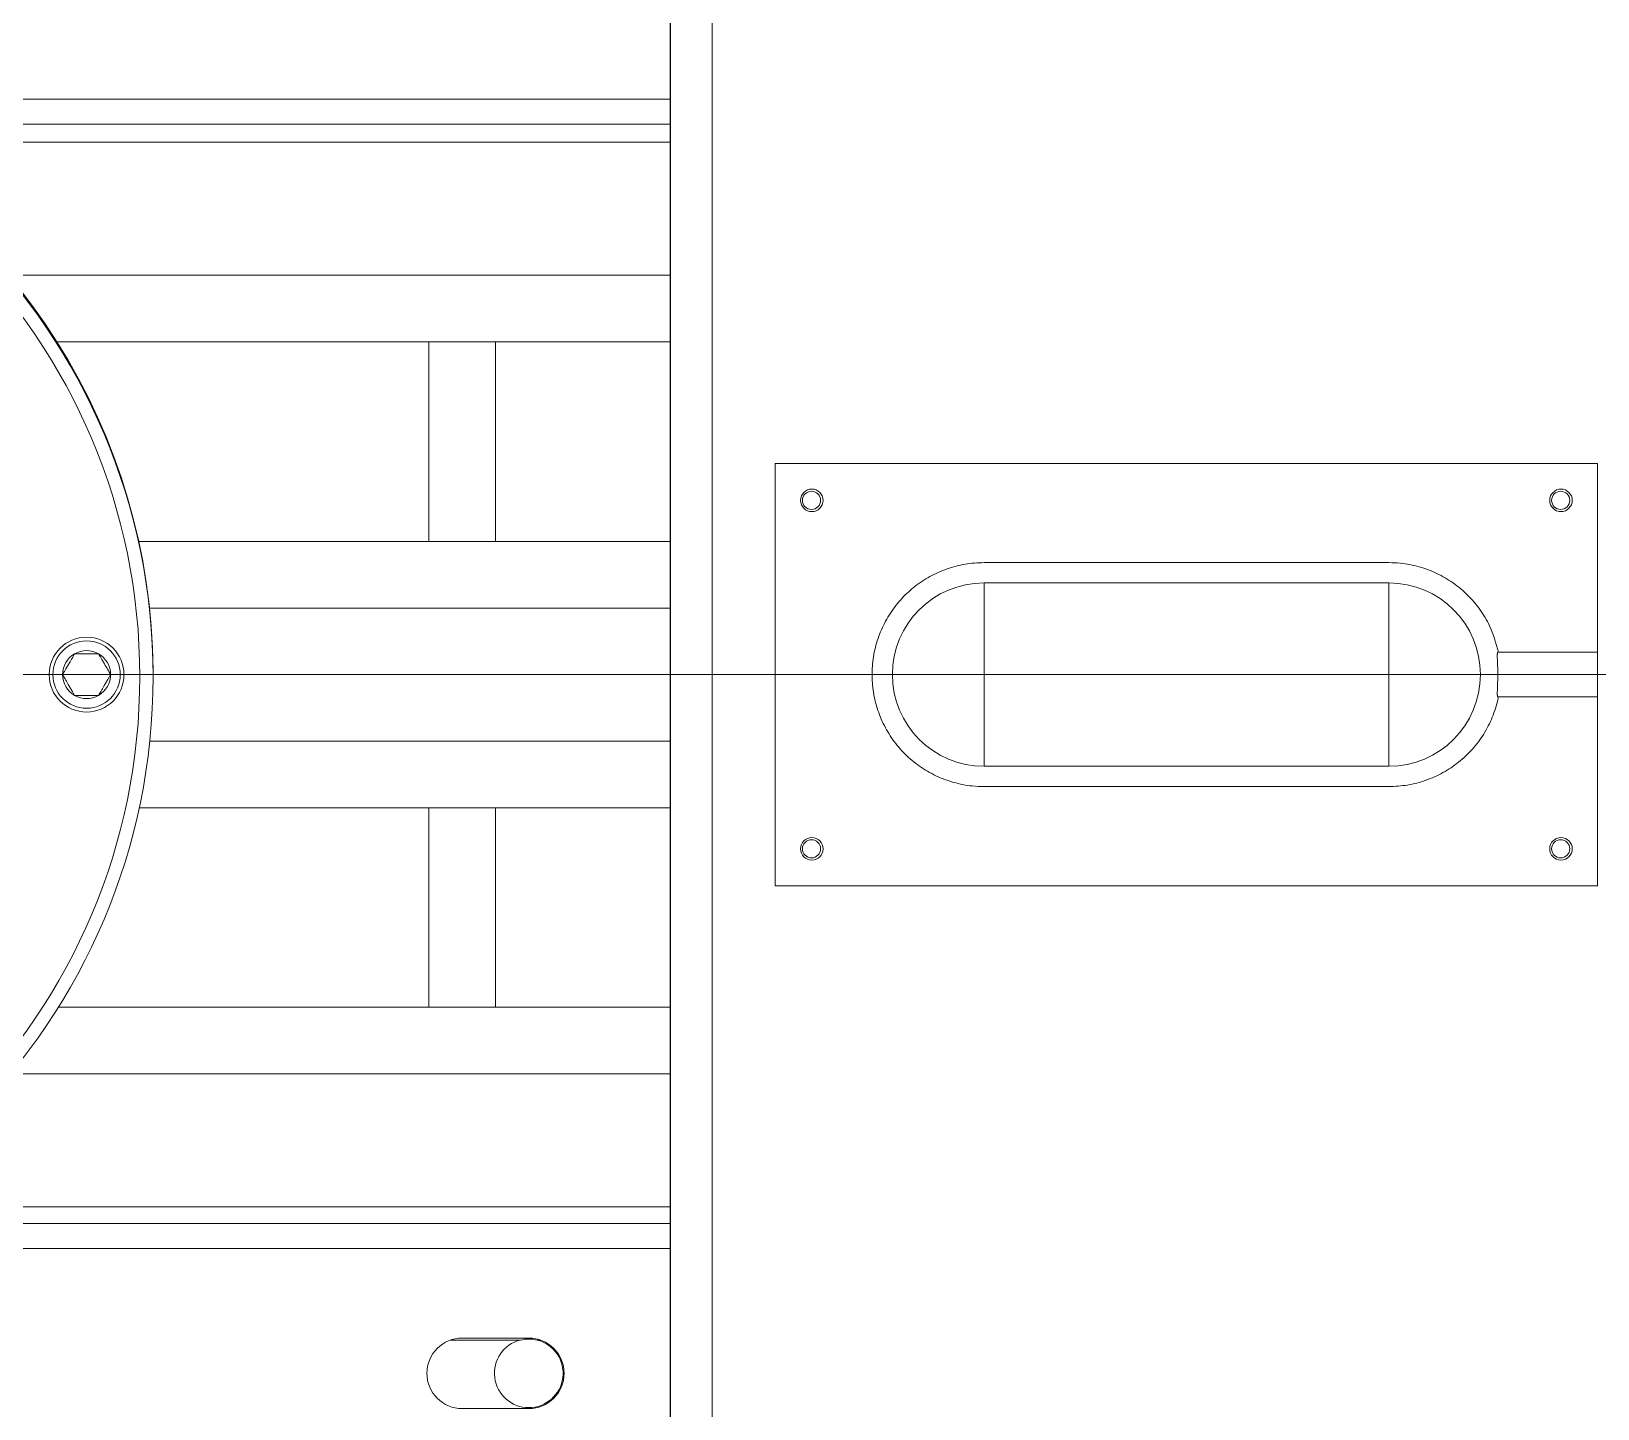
# Model space of a CAD drawing. Header units: millimetres. Extents: x -2048 to 999, y -438 to 438.
# Drawn here: x -589.6 to -290.6, y -140.1 to 122.8 of the extents above; entities that cross this region are included whole.
import ezdxf
from ezdxf.lldxf.tags import DXFTag

# ---------------------------------------------------------------- set-up
doc = ezdxf.new("R2010")
doc.units = ezdxf.units.MM
doc.layers.add('LGV', color=4, linetype='Continuous')
doc.layers.add('Refrence', color=6, linetype='Continuous')
tags = doc.linetypes.add('CENTERX2', pattern=[20.32, 12.7, -2.54, 2.54, -2.54]).pattern_tags.tags
tags[10:11] = [DXFTag(74, 4), DXFTag(75, 0), DXFTag(340, '0'), DXFTag(46, 1.0), DXFTag(50, 0.0), DXFTag(44, 0.0), DXFTag(45, 0.0)]
tags[8:9] = [DXFTag(74, 4), DXFTag(75, 0), DXFTag(340, '0'), DXFTag(46, 1.0), DXFTag(50, 0.0), DXFTag(44, 0.0), DXFTag(45, 0.0)]
tags[6:7] = [DXFTag(74, 4), DXFTag(75, 0), DXFTag(340, '0'), DXFTag(46, 1.0), DXFTag(50, 0.0), DXFTag(44, 0.0), DXFTag(45, 0.0)]
tags[4:5] = [DXFTag(74, 4), DXFTag(75, 0), DXFTag(340, '0'), DXFTag(46, 1.0), DXFTag(50, 0.0), DXFTag(44, 0.0), DXFTag(45, 0.0)]

msp = doc.modelspace()

# ---------------------------------------------------------------- linework, layer by layer
at = {"layer": 'LGV', "linetype": 'Continuous', "lineweight": 15}
for p, q in [((-467.66, -427.04), (-467.66, 427.04)), ((-467.66, 427.04), (-467.66, -427.04)), ((-467.63, -283.33), (-467.63, 283.33)), ((-459.69, -283.33), (-459.69, 283.33)), ((-638.98, 109.8), (-467.66, 109.8)), ((-467.66, 105.03), (-629.35, 105.03)), ((-623.36, 101.6), (-467.66, 101.6)), ((-593.95, 76.2), (-467.66, 76.2)), ((-584.72, 63.5), (-467.66, 63.5)), ((-513.71, 63.5), (-513.71, 25.4)), ((-501.01, 63.5), (-501.01, 25.4)), ((-447.65, 40.3), (-447.65, -40.3)), ((-290.65, 40.3), (-447.65, 40.3)), ((-447.65, 40.3), (-447.65, -40.3)), ((-447.65, 40.3), (-447.65, 40.3)), ((-290.65, 4.25), (-290.65, 40.3)), ((-467.66, 25.4), (-569.11, 25.4)), ((-330.52, 21.38), (-407.77, 21.38)), ((-330.52, 17.5), (-407.77, 17.5)), ((-467.66, 12.7), (-567.05, 12.7)), ((-309.57, 4.25), (-309.68, 4.25)), ((-309.68, 4.25), (-290.65, 4.25)), ((-309.68, -4.25), (-290.65, -4.25)), ((-290.65, -40.3), (-290.65, -4.25)), ((-467.66, -12.7), (-567, -12.7)), ((-407.77, -17.5), (-330.52, -17.5)), ((-407.77, -21.38), (-330.52, -21.38)), ((-467.66, -25.4), (-569.02, -25.4)), ((-513.71, -25.4), (-513.71, -63.5)), ((-501.01, -25.4), (-501.01, -63.5)), ((-447.65, -40.3), (-290.65, -40.3)), ((-447.65, -40.3), (-447.65, -40.3)), ((-584.47, -63.5), (-467.66, -63.5)), ((-593.62, -76.2), (-467.66, -76.2)), ((-622.72, -101.6), (-467.66, -101.6)), ((-628.17, -104.78), (-467.66, -104.78)), ((-467.66, -109.55), (-637.9, -109.55)), ((-496.26, -127), (-509.64, -127)), ((-494.67, -126.61), (-507.36, -126.61)), ((-492.39, -127), (-493.07, -127)), ((-507.36, -140.09), (-494.67, -140.09))]:
    msp.add_line(p, q, dxfattribs=at)
at = {"layer": 'LGV', "linetype": 'Continuous', "lineweight": 15, "flags": 128}
for points in [[(-407.77, -17.5), (-407.77, -17.32), (-407.76, -16.79), (-407.76, -15.92), (-407.76, -14.72), (-407.76, -13.23), (-407.76, -11.46), (-407.76, -9.46), (-407.76, -7.27), (-407.76, -4.93), (-407.76, -2.49), (-407.76, 0), (-407.76, 2.49), (-407.76, 4.93), (-407.76, 7.27), (-407.76, 9.46), (-407.76, 11.46), (-407.76, 13.23), (-407.76, 14.72), (-407.76, 15.92), (-407.76, 16.79), (-407.77, 17.32), (-407.77, 17.5)], [(-330.52, -17.5), (-330.52, -17.32), (-330.51, -16.79), (-330.51, -15.92), (-330.51, -14.72), (-330.51, -13.23), (-330.51, -11.46), (-330.51, -9.46), (-330.51, -7.27), (-330.51, -4.93), (-330.51, -2.49), (-330.51, 0), (-330.51, 2.49), (-330.51, 4.93), (-330.51, 7.27), (-330.51, 9.46), (-330.51, 11.46), (-330.51, 13.23), (-330.51, 14.72), (-330.51, 15.92), (-330.51, 16.79), (-330.52, 17.32), (-330.52, 17.5)], [(-290.65, 4.25), (-290.65, 4.04), (-290.65, 3.44), (-290.65, 2.5), (-290.65, 1.31), (-290.65, 0), (-290.65, -1.31), (-290.65, -2.5), (-290.65, -3.44), (-290.65, -4.04), (-290.65, -4.25)]]:
    msp.add_lwpolyline(points, dxfattribs=at)
at = {"layer": 'LGV', "linetype": 'Continuous', "lineweight": 15}
for centre, radius in [((-685.43, -0.39), 119.06), ((-685.43, -0.39), 116.52), ((-440.65, 33.25), 2.15), ((-440.7, 33.25), 1.73), ((-297.65, 33.25), 2.15), ((-297.7, 33.25), 1.73), ((-579.07, 0), 7.14), ((-579.07, 0), 6.43), ((-440.65, -33.25), 2.15), ((-440.7, -33.25), 1.73), ((-297.65, -33.25), 2.15), ((-297.7, -33.25), 1.73)]:
    msp.add_circle(centre, radius, dxfattribs=at)
for centre, radius, start, end in [((-685.43, 0), 119.06, 0.3861, 64.0874), ((-440.7, 33.25), 1.73, 360, 90), ((-440.7, 33.25), 1.73, 270, 0), ((-440.65, 33.25), 2.15, 270, 90), ((-297.7, 33.25), 1.73, 360, 90), ((-297.7, 33.25), 1.73, 270, 0), ((-297.65, 33.25), 2.15, 270, 90), ((-407.77, 0), 17.5, 90, 270), ((-330.52, 0), 17.5, 270, 90), ((-330.52, 0), 17.5, 270, 90), ((-579.07, 0), 4.58, 120, 180), ((-579.07, 0), 4.58, 60, 120), ((-579.07, 0), 4.58, 0, 60), ((-579.07, 0), 4.58, 180, 240), ((-579.07, 0), 4.58, 300, 0), ((-579.07, 0), 4.58, 240, 300), ((-440.7, -33.25), 1.73, 360, 90), ((-440.65, -33.25), 2.15, 270, 90), ((-297.7, -33.25), 1.73, 360, 90), ((-297.65, -33.25), 2.15, 270, 90), ((-440.7, -33.25), 1.73, 270, 0), ((-297.7, -33.25), 1.73, 270, 0), ((-507.36, -133.35), 6.74, 90, 270), ((-494.67, -133.35), 6.55, 104.1411, 75.8589), ((-494.67, -133.35), 6.74, 270, 90)]:
    msp.add_arc(centre, radius, start, end, dxfattribs=at)
for points, knots in [([(-407.77, 21.38), (-408.97, 21.32), (-411.37, 21.2), (-414.87, 20.26), (-418.17, 18.79), (-421.18, 16.78), (-423.8, 14.29), (-425.98, 11.4), (-427.62, 8.18), (-428.72, 4.74), (-429.21, 1.16), (-429.11, -2.46), (-428.39, -6), (-427.09, -9.38), (-425.24, -12.49), (-422.9, -15.25), (-420.12, -17.56), (-417, -19.4), (-413.6, -20.66), (-410.48, -21.29), (-408.53, -21.35), (-407.77, -21.38)], [0, 0, 0, 0, 0.053614, 0.107229, 0.160847, 0.21447, 0.268215, 0.321965, 0.37555, 0.429134, 0.482818, 0.536501, 0.59019, 0.643877, 0.697522, 0.751164, 0.804925, 0.858691, 0.912486, 0.966286, 1, 1, 1, 1]), ([(-309.57, 4.25), (-310.06, 5.98), (-310.86, 8.88), (-313.06, 12.48), (-315.39, 15.25), (-318.17, 17.56), (-321.3, 19.4), (-324.69, 20.66), (-327.81, 21.29), (-329.77, 21.35), (-330.52, 21.38)], [0, 0, 0, 0, 0.183556, 0.306541, 0.42952, 0.552773, 0.676035, 0.799365, 0.922707, 1, 1, 1, 1]), ([(-581.36, 3.97), (-581.51, 3.7), (-581.83, 3.14), (-582.3, 2.33), (-582.73, 1.59), (-583.07, 1), (-583.38, 0.46), (-583.56, 0.16), (-583.65, 0)], [0, 0, 0, 0, 0.216131, 0.439651, 0.593267, 0.752016, 0.87544, 1, 1, 1, 1]), ([(-576.78, 3.97), (-577, 3.97), (-577.71, 3.97), (-579.02, 3.97), (-580.37, 3.97), (-581.1, 3.97), (-581.36, 3.97)], [0, 0, 0, 0, 0.156025, 0.493707, 0.819058, 1, 1, 1, 1]), ([(-574.48, 0), (-574.64, 0.27), (-574.96, 0.82), (-575.43, 1.64), (-575.86, 2.38), (-576.2, 2.97), (-576.51, 3.5), (-576.69, 3.81), (-576.78, 3.97)], [0, 0, 0, 0, 0.216131, 0.439651, 0.593267, 0.752016, 0.87544, 1, 1, 1, 1]), ([(-309.68, 4.25), (-309.7, 4.25), (-309.72, 4.24), (-309.75, 4.2), (-309.77, 4.13), (-309.79, 4.02), (-309.81, 3.85), (-309.81, 3.63), (-309.81, 3.35), (-309.8, 3.05), (-309.78, 2.7), (-309.77, 2.31), (-309.75, 2.01), (-309.74, 1.69), (-309.73, 1.35), (-309.72, 1.01), (-309.72, 0.66), (-309.71, 0.3), (-309.71, -0.06), (-309.71, -0.42), (-309.72, -0.89), (-309.73, -1.35), (-309.75, -1.79), (-309.76, -2.21), (-309.78, -2.61), (-309.79, -2.97), (-309.8, -3.21), (-309.81, -3.43), (-309.81, -3.63), (-309.81, -3.81), (-309.79, -4), (-309.77, -4.14), (-309.73, -4.23), (-309.7, -4.24), (-309.68, -4.25)], [0, 0, 0, 0, 0.025958, 0.052095, 0.0788, 0.105702, 0.13166, 0.184457, 0.211358, 0.237374, 0.290271, 0.317212, 0.343528, 0.370025, 0.397097, 0.424367, 0.450723, 0.477264, 0.504387, 0.531712, 0.557958, 0.61134, 0.638538, 0.664842, 0.718339, 0.745595, 0.771968, 0.798526, 0.825671, 0.85302, 0.879168, 0.932369, 0.959488, 1, 1, 1, 1]), ([(-583.65, 0), (-583.49, -0.27), (-583.17, -0.82), (-582.7, -1.64), (-582.27, -2.38), (-581.93, -2.97), (-581.63, -3.5), (-581.45, -3.81), (-581.36, -3.97)], [0, 0, 0, 0, 0.216131, 0.439651, 0.593267, 0.752016, 0.87544, 1, 1, 1, 1]), ([(-576.78, -3.97), (-576.62, -3.7), (-576.3, -3.14), (-575.83, -2.33), (-575.4, -1.59), (-575.06, -1), (-574.75, -0.46), (-574.57, -0.16), (-574.48, 0)], [0, 0, 0, 0, 0.216131, 0.439651, 0.593267, 0.752016, 0.87544, 1, 1, 1, 1]), ([(-581.36, -3.97), (-581.1, -3.97), (-580.37, -3.97), (-579.02, -3.97), (-577.71, -3.97), (-577, -3.97), (-576.78, -3.97)], [0, 0, 0, 0, 0.180942, 0.506293, 0.843975, 1, 1, 1, 1]), ([(-330.52, -21.38), (-329.32, -21.32), (-326.92, -21.2), (-323.42, -20.26), (-320.13, -18.79), (-317.12, -16.78), (-314.49, -14.29), (-312.32, -11.4), (-310.67, -8.18), (-309.89, -5.74), (-309.61, -4.41), (-309.57, -4.25)], [0, 0, 0, 0, 0.122889, 0.245779, 0.368675, 0.491583, 0.614774, 0.737973, 0.860793, 0.983613, 1, 1, 1, 1]), ([(-496.26, -127), (-495.73, -126.9), (-494.67, -126.7), (-493.6, -126.9), (-493.07, -127)], [0, 0, 0, 0, 0.498236, 1, 1, 1, 1])]:
    msp.add_open_spline(points, degree=3, knots=knots, dxfattribs=at)
at = {"layer": 'Refrence', "linetype": 'CENTERX2', "lineweight": 0}
msp.add_line((735.97, 0), (-735.96, 0), dxfattribs=at)

doc.saveas('drawing.dxf')
